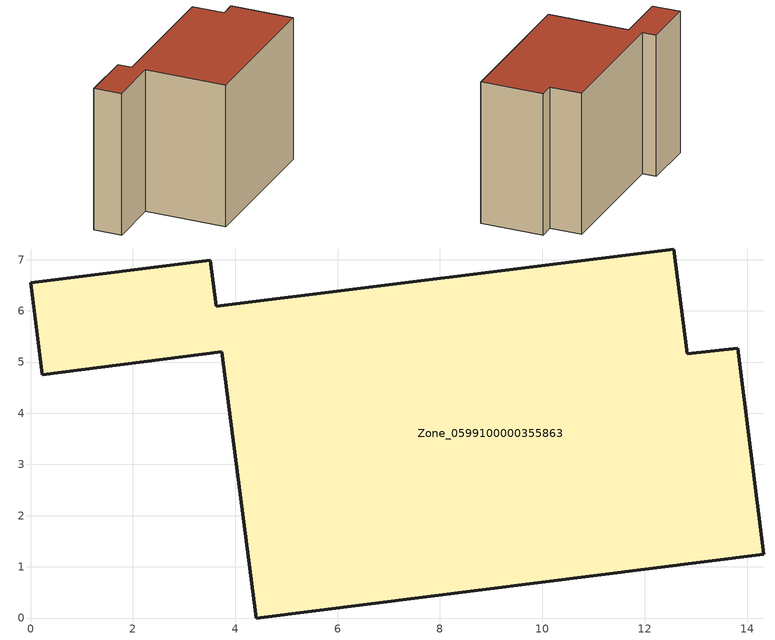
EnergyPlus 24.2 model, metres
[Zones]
Zone_0599100000355863
 floor ground (C_G): 0.23,4.75 0,6.55 3.51,6.99 3.63,6.09 12.57,7.21 12.83,5.16 13.82,5.27 14.33,1.25 4.41,0 3.74,5.2 z0
 wall outside (C_F): 0,6.55 0.23,4.75 3.74,5.2 4.41,0 14.33,1.25 13.82,5.27 12.83,5.16 12.57,7.21 3.63,6.09 3.51,6.99 0,6.55 z0:9.41
 roof outside (C_R): 12.57,7.21 3.63,6.09 3.51,6.99 0,6.55 0.23,4.75 3.74,5.2 4.41,0 14.33,1.25 13.82,5.27 12.83,5.16 z9.41
[BUILDING]
Pand.0599100000355863: North Axis=0; Terrain=City; Loads Convergence Tolerance Value=0.04; Temperature Convergence Tolerance Value=0.4; Solar Distribution=FullExterior; Maximum Number of Warmup Days=25; Minimum Number of Warmup Days=1
[Site:Location]
Rotterdam.The.Hague.AP_ZH_NLD Design_Conditions: Latitude=51.96; Longitude=4.45; Time Zone=1; Elevation=-4.5
[SITE:GROUNDTEMPERATURE:BUILDINGSURFACE]
18, 18, 18, 18, 18, 18, 18, 18, 18, 18, 18, 18
[MATERIAL] Thermal Absorptance=0.9; Solar Absorptance=0.7; Visible Absorptance=0.7
Name | Roughness | Thickness | Conductivity | Density | Specific Heat
G.TI.1992-2005 | MediumSmooth | 0.15 | 0.06 | 540 | 1210
F.TI.1992-2005 | Rough | 0.3 | 0.12 | 1920 | 840
R.TI.1992-2005 | MediumRough | 0.2 | 0.08 | 1500 | 1000
[CONSTRUCTION]
C_G: G.TI.1992-2005
C_F: F.TI.1992-2005
C_R: R.TI.1992-2005
[ZONE]
Zone_0599100000355863: Type=1; Multiplier=1; Ceiling Height=Autocalculate; Volume=Autocalculate; Floor Area=autocalculate; Part of Total Floor Area=Yes
[ZONEINFILTRATION:DESIGNFLOWRATE]
Infil_Zone_0599100000355863: Zone or ZoneList or Space or SpaceList=Zone_0599100000355863; Schedule=AlwaysOn; Design Flow Rate Calculation Method=Flow/Area; Flow Rate per Floor Area=0.0015; Constant Term Coefficient=1; Temperature Term Coefficient=0; Velocity Term Coefficient=0; Velocity Squared Term Coefficient=0
[HVACTEMPLATE:ZONE:IDEALLOADSAIRSYSTEM]
Zone_0599100000355863: Maximum Heating Supply Air Temperature=50; Minimum Cooling Supply Air Temperature=13; Maximum Heating Supply Air Humidity Ratio=0.0156; Minimum Cooling Supply Air Humidity Ratio=0.0077; Heating Limit=NoLimit; Cooling Limit=NoLimit; Dehumidification Control Type=ConstantSensibleHeatRatio; Cooling Sensible Heat Ratio=0.7; Dehumidification Setpoint=60; Humidification Control Type=None; Humidification Setpoint=30; Outdoor Air Method=None; Outdoor Air Flow Rate per Person=0.00944; Outdoor Air Flow Rate per Zone Floor Area=0; Outdoor Air Flow Rate per Zone=0; Demand Controlled Ventilation Type=None; Outdoor Air Economizer Type=NoEconomizer; Heat Recovery Type=None; Sensible Heat Recovery Effectiveness=0.7; Latent Heat Recovery Effectiveness=0.65
[ZONECONTROL:THERMOSTAT]
ThermostatControl_Zone_0599100000355863: Zone or ZoneList=Zone_0599100000355863; Control Type Schedule=DualSetpointControlType; Control 1=Thermostat_Zone_0599100000355863; Temperature Difference Between Cutout And Setpoint=0
[THERMOSTATSETPOINT:DUALSETPOINT]
Thermostat_Zone_0599100000355863: Heating Setpoint Temperature Schedule=HeatingSetpoint_Zone_0599100000355863; Cooling Setpoint Temperature Schedule=CoolingSetpoint_Zone_0599100000355863
[SCHEDULE:COMPACT]
HeatingSetpoint_Zone_0599100000355863: Through: 12/31, For: AllDays, Until: 24:00, 21
CoolingSetpoint_Zone_0599100000355863: Through: 12/31, For: AllDays, Until: 24:00, 24
DualSetpointControlType: Through: 12/31, For: AllDays, Until: 24:00, 4
AlwaysOn: Through: 12/31, For: AllDays, Until: 24:00, 1
